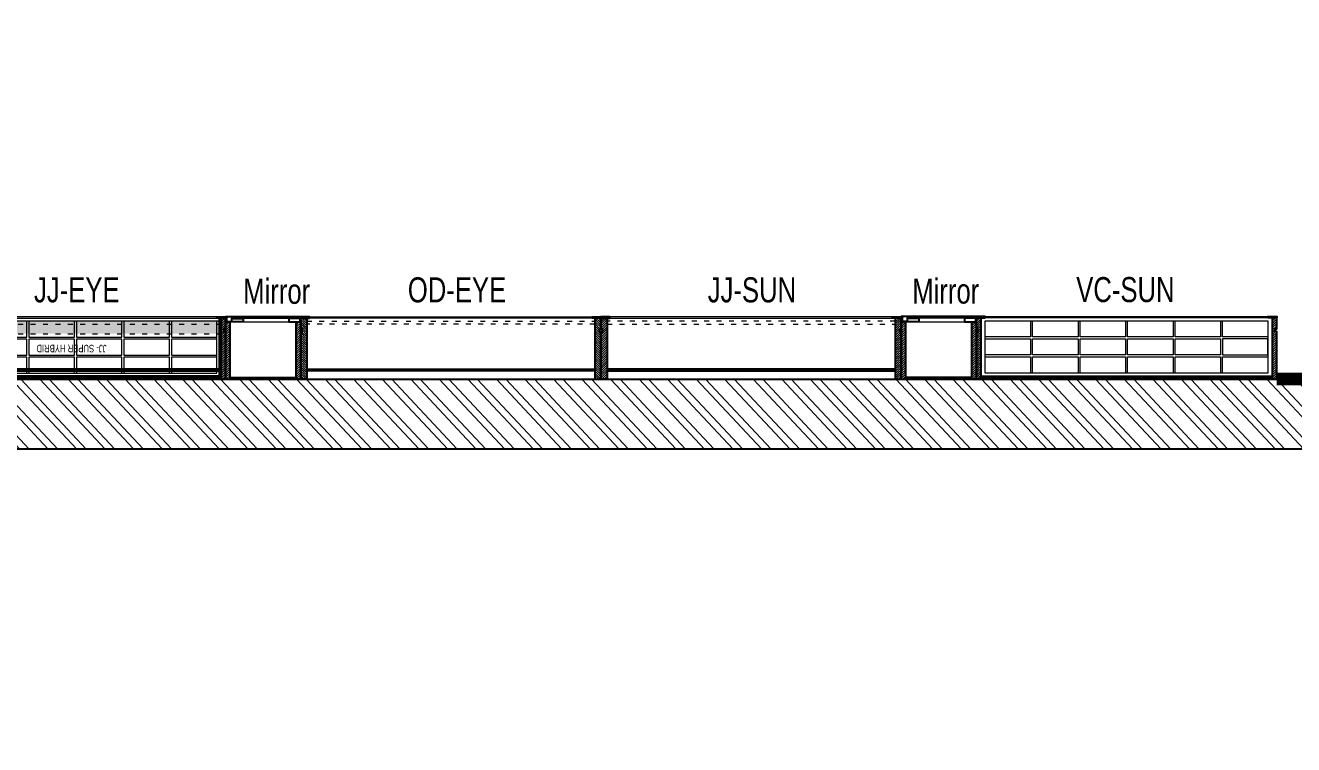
# Model space of a CAD drawing. Header units: feet. Extents: x 2861080 to 2876620, y -5769285 to -5762565.
# Drawn here: x 2866320 to 2871388, y -5769285 to -5766411 of the extents above; entities that cross this region are included whole.
import ezdxf

# ---------------------------------------------------------------- set-up
doc = ezdxf.new("R2010")
doc.units = ezdxf.units.FT
doc.header["$LTSCALE"] = 33
doc.header["$MEASUREMENT"] = 0
doc.linetypes.add('ACAD_ISO03W100', pattern=[30, 12, -18])
doc.layers.add('A-WALL', color=1, linetype='Continuous')
for name, color, linetype, lineweight in [('LENS_DIMENSION', 193, 'Continuous', 0), ('LENS_TEXT', 31, 'Continuous', 5), ('LK-FF&E WALL', 1, 'Continuous', 9), ('LK-MIRROR', 133, 'Continuous', 13), ('LN-ELEVATION-1', 81, 'Continuous', 25), ('LN-ELEVATION-2', 103, 'Continuous', 20), ('LN-ELEVATION-3', 125, 'Continuous', 18), ('LN-ELEVATION-4', 145, 'Continuous', 13), ('LN-ELEVATION-5', 167, 'Continuous', 5), ('LN-HATCH', 251, 'Continuous', 0), ('PLANO-TXT', 252, 'Continuous', 5)]:
    doc.layers.add(name, color=color, linetype=linetype, lineweight=lineweight)
doc.styles.add('LK TXT', font='GILC____.TTF', dxfattribs={"height": 100})
doc.styles.get("Standard").update_dxf_attribs({"font": 'GILC____.TTF'})
pattern_1 = [(45, (7858054.0837, 3504049.203), (-4.4901280605, 4.4901280605), [])]

# ---------------------------------------------------------------- blocks, each defined once
blk = doc.blocks.new('A$C77818510')
at = {"layer": 'LN-HATCH'}
h = blk.add_hatch(dxfattribs=at)
h.set_pattern_fill('ANSI32', color=256, scale=222, angle=268.1105)
h.set_pattern_definition([(313.1105193, (-2876679.92, 5460004.65), (60.7755651, 56.8937008), []), (313.1105193, (-2876681.22, 5459965.43), (60.7755651, 56.8937008), [])])
h.paths.add_polyline_path([(-14940, 5400), (-13680, 5400), (-13680, 5120), (-14940, 5120)])
h.paths.add_polyline_path([(-14940, -900), (-13400, -900), (-13400, -1180), (-14940, -1180)])
h.paths.add_polyline_path([(-4640, 0), (-13400, 0), (-13400, 280), (-4640, 280)])
h.paths.add_polyline_path([(-4220, 280), (-280, 280), (-280, 5120), (-2040, 5120), (-2040, 3560), (-2460, 3560), (-2460, 5120), (-4220, 5120), (-4220, 5400), (0, 5400), (0, 0), (-4220, 0)])
h.paths.add_polyline_path([(-1030, 2987), (-1030, 2837), (-2190, 2837), (-2190, 3560), (-2040, 3560), (-2040, 2987)], flags=17)
h.paths.add_polyline_path([(-9880, 5400), (-4640, 5400), (-4640, 5120), (-7760, 5120), (-7760, 5040), (-8000, 5040), (-8000, 5120), (-9880, 5120)])
h.paths.add_polyline_path([(-13400, 5400), (-10300, 5400), (-10300, 5120), (-13400, 5120)])
at = {"layer": 'A-WALL'}
blk.add_lwpolyline([(-4640, 0), (-13400, 0), (-13400, 280), (-4640, 280)], close=True, dxfattribs=at)
blk = doc.blocks.new('JJ SHD 1200')
at = {"layer": 'LN-ELEVATION-5'}
h = blk.add_hatch(color=177, dxfattribs=at)
h.dxf.hatch_style = 1
h.paths.add_polyline_path([(1182, 68), (32, 68), (32, 18), (1182, 18)])
at = {"layer": 'LN-HATCH', "ltscale": 0.5}
h = blk.add_hatch(dxfattribs=at)
h.set_pattern_fill('ANSI31', color=256, scale=2)
h.set_pattern_definition([(45, (4097602.2716, 1708830.267), (-4.4901280605, 4.4901280605), [])])
h.paths.add_polyline_path([(1207, 250), (1207, 60), (1201, 60), (1201, 50), (1207, 50), (1207, 6), (1182, 6), (1182, 250)])
h.paths.add_polyline_path([(32, 210), (1182, 210), (1182, 216), (32, 216)])
h.paths.add_polyline_path([(1172, 6), (1172, 0), (1207, 0), (1207, 6)])
h.paths.add_polyline_path([(7, 250), (7, 60), (13, 60), (13, 50), (7, 50), (7, 6), (32, 6), (32, 250)])
h.paths.add_polyline_path([(42, 6), (42, 0), (7, 0), (7, 6)])
at = {"layer": 'LN-ELEVATION-1', "ltscale": 0.5}
for points in [[(7, 250), (7, 60), (13, 60), (13, 50), (7, 50), (7, 6), (25, 6), (25, 250)], [(7, 250), (7, 60), (13, 60), (13, 50), (7, 50), (7, 6), (32, 6), (32, 250)], [(25, 238), (1189, 238), (1189, 244), (25, 244)], [(32, 210), (1182, 210), (1182, 216), (32, 216)], [(1207, 250), (1207, 60), (1201, 60), (1201, 50), (1207, 50), (1207, 6), (1182, 6), (1182, 250)], [(1207, 250), (1207, 60), (1201, 60), (1201, 50), (1207, 50), (1207, 6), (1189, 6), (1189, 250)], [(42, 6), (42, 0), (7, 0), (7, 6)], [(42, 6), (42, 0), (7, 0), (7, 6)], [(1172, 6), (1172, 0), (1207, 0), (1207, 6)], [(1172, 6), (1172, 0), (1207, 0), (1207, 6)]]:
    blk.add_lwpolyline(points, close=True, dxfattribs=at)
at = {"layer": 'LN-ELEVATION-3', "ltscale": 0.5}
for p, q in [((1189, 250), (25, 250)), ((1182, 250), (32, 250)), ((1172, 6), (42, 6)), ((1172, 6), (42, 6)), ((42, 0), (1172, 0)), ((42, 0), (1172, 0))]:
    blk.add_line(p, q, dxfattribs=at)
for points in [[(1172, 226), (42, 226), (42, 18), (1172, 18)], [(223.7, 226), (42, 226), (42, 162), (223.7, 162)], [(413.3, 226), (231.7, 226), (231.7, 162), (413.3, 162)], [(603, 226), (421.3, 226), (421.3, 162), (603, 162)], [(792.7, 226), (611, 226), (611, 162), (792.7, 162)], [(982.3, 226), (800.7, 226), (800.7, 162), (982.3, 162)], [(1172, 226), (990.3, 226), (990.3, 162), (1172, 162)], [(223.7, 154), (42, 154), (42, 90), (223.7, 90)], [(413.3, 154), (231.7, 154), (231.7, 90), (413.3, 90)], [(603, 154), (421.3, 154), (421.3, 90), (603, 90)], [(792.7, 154), (611, 154), (611, 90), (792.7, 90)], [(982.3, 154), (800.7, 154), (800.7, 90), (982.3, 90)], [(1172, 90), (990.3, 90), (990.3, 154), (1172, 154)], [(223.7, 82), (42, 82), (42, 18), (223.7, 18)], [(413.3, 82), (231.7, 82), (231.7, 18), (413.3, 18)], [(603, 82), (421.3, 82), (421.3, 18), (603, 18)], [(792.7, 82), (611, 82), (611, 18), (792.7, 18)], [(982.3, 82), (800.7, 82), (800.7, 18), (982.3, 18)], [(1172, 82), (990.3, 82), (990.3, 18), (1172, 18)]]:
    blk.add_lwpolyline(points, close=True, dxfattribs=at)
at = {"layer": 'LN-ELEVATION-4', "linetype": 'ACAD_ISO03W100', "ltscale": 0.05}
for points in [[(1182, 68), (32, 68), (32, 18), (1182, 18)], [(1182, 30), (32, 30), (32, 18), (1182, 18)]]:
    blk.add_lwpolyline(points, close=True, dxfattribs=at)
at = {"layer": 'LK-FF&E WALL', "ltscale": 0.5, "insert": (482.5, 142.3), "char_height": 30, "attachment_point": 1}
blk.add_mtext_dynamic_manual_height_columns('\\pt120;JJ- SUPER HYBRID', width=526.835, gutter_width=500, heights=[0], dxfattribs=at)
blk = doc.blocks.new('MIRROR')
at = {"layer": 'LN-HATCH', "ltscale": 0.5}
h = blk.add_hatch(dxfattribs=at)
h.set_pattern_fill('ANSI31', color=256, scale=2)
h.set_pattern_definition([(45, (4060433.7416, 1708720.787), (-4.4901280605, 4.4901280605), [])])
h.paths.add_polyline_path([(212.9, 101.3), (230.9, 101.3), (230.9, -127.7), (212.9, -127.7)])
h.paths.add_polyline_path([(230.9, 95.3), (494.9, 95.3), (494.9, 101.3), (230.9, 101.3)])
h.paths.add_polyline_path([(512.9, 101.3), (494.9, 101.3), (494.9, -127.7), (512.9, -127.7)])
at = {"layer": 'Defpoints'}
blk.add_lwpolyline([(512.9, 101.3), (212.9, 101.3), (212.9, -148.7), (512.9, -148.7)], close=True, dxfattribs=at)
at = {"layer": 'LN-ELEVATION-1'}
for points in [[(212.9, 101.3), (230.9, 101.3), (230.9, -127.7), (212.9, -127.7)], [(230.9, 95.3), (494.9, 95.3), (494.9, 101.3), (230.9, 101.3)], [(512.9, 101.3), (494.9, 101.3), (494.9, -127.7), (512.9, -127.7)], [(259.9, -141.7), (259.9, -127.7), (214.9, -127.7), (214.9, -148.7), (223.9, -148.7), (223.9, -147.2), (216.4, -147.2), (216.4, -141.7)], [(442.9, -141.7), (442.9, -127.7), (487.9, -127.7), (487.9, -148.7), (478.9, -148.7), (478.9, -147.2), (486.4, -147.2), (486.4, -141.7)], [(504.9, -148.7), (504.9, -147.2), (509.4, -147.2), (509.4, -129.2), (487.9, -129.2), (487.9, -127.7), (510.9, -127.7), (510.9, -148.7)]]:
    blk.add_lwpolyline(points, close=True, dxfattribs=at)
at = {"layer": 'LN-ELEVATION-2', "color": 4, "lineweight": 0}
blk.add_lwpolyline([(216.4, -141.7), (486.4, -141.7), (486.4, -147.2), (216.4, -147.2)], close=True, dxfattribs=at)
at = {"layer": 'LN-ELEVATION-2'}
blk.add_lwpolyline([(259.9, -141.7), (442.9, -141.7), (442.9, -127.7), (259.9, -127.7)], close=True, dxfattribs=at)
at = {"layer": 'LN-ELEVATION-4', "ltscale": 0.5}
blk.add_line((478.9, -148.7), (223.9, -148.7), dxfattribs=at)
blk = doc.blocks.new('VC HD 1200')
at = {"layer": 'LN-HATCH', "ltscale": 0.5}
h = blk.add_hatch(dxfattribs=at)
h.set_pattern_fill('ANSI31', color=256, scale=2)
h.set_pattern_definition([(45, (3760859.753, 1795248.936), (-4.490128061, 4.490128061), [])])
h.paths.add_polyline_path([(-1200, 250), (-1200, 60), (-1194, 60), (-1194, 50), (-1200, 50), (-1200, 6), (-1182, 6), (-1182, 250)])
h = blk.add_hatch(dxfattribs=at)
h.set_pattern_fill('ANSI31', color=256, scale=2)
h.set_pattern_definition(pattern_1)
h.paths.add_polyline_path([(0, 250), (0, 60), (-6, 60), (-6, 50), (0, 50), (0, 6), (-18, 6), (-18, 250)])
h = blk.add_hatch(dxfattribs=at)
h.set_pattern_fill('ANSI31', color=256, scale=2)
h.set_pattern_definition([(45, (7858047.0837, 3504049.203), (-4.4901280605, 4.4901280605), [])])
h.paths.add_polyline_path([(-1165, 6), (-1165, 0), (-1200, 0), (-1200, 6)])
h = blk.add_hatch(dxfattribs=at)
h.set_pattern_fill('ANSI31', color=256, scale=2)
h.set_pattern_definition(pattern_1)
h.paths.add_polyline_path([(-28, 6), (-28, 0), (0, 0), (0, 6)])
at = {"layer": 'LN-ELEVATION-1', "ltscale": 0.5}
for points in [[(-1200, 250), (-1200, 60), (-1194, 60), (-1194, 50), (-1200, 50), (-1200, 6), (-1182, 6), (-1182, 250)], [(-18, 238), (-1182, 238), (-1182, 244), (-18, 244)], [(0, 250), (0, 60), (-6, 60), (-6, 50), (0, 50), (0, 6), (-18, 6), (-18, 250)], [(-1165, 6), (-1165, 0), (-1200, 0), (-1200, 6)], [(-35, 6), (-35, 0), (0, 0), (0, 6)]]:
    blk.add_lwpolyline(points, close=True, dxfattribs=at)
at = {"layer": 'LN-ELEVATION-3', "ltscale": 0.5}
for p, q in [((-1182, 250), (-18, 250)), ((-1165, 6), (-35, 6)), ((-35, 0), (-1165, 0))]:
    blk.add_line(p, q, dxfattribs=at)
for points in [[(-1165, 226), (-35, 226), (-35, 18), (-1165, 18)], [(-1165, 226), (-983.3, 226), (-983.3, 162), (-1165, 162)], [(-975.3, 226), (-793.7, 226), (-793.7, 162), (-975.3, 162)], [(-785.7, 226), (-604, 226), (-604, 162), (-785.7, 162)], [(-596, 226), (-414.3, 226), (-414.3, 162), (-596, 162)], [(-406.3, 226), (-224.7, 226), (-224.7, 162), (-406.3, 162)], [(-216.7, 226), (-35, 226), (-35, 162), (-216.7, 162)], [(-1165, 90), (-983.3, 90), (-983.3, 154), (-1165, 154)], [(-975.3, 154), (-793.7, 154), (-793.7, 90), (-975.3, 90)], [(-785.7, 154), (-604, 154), (-604, 90), (-785.7, 90)], [(-596, 154), (-414.3, 154), (-414.3, 90), (-596, 90)], [(-406.3, 154), (-224.7, 154), (-224.7, 90), (-406.3, 90)], [(-216.7, 154), (-35, 154), (-35, 90), (-216.7, 90)], [(-1165, 82), (-983.3, 82), (-983.3, 18), (-1165, 18)], [(-975.3, 82), (-793.7, 82), (-793.7, 18), (-975.3, 18)], [(-785.7, 82), (-604, 82), (-604, 18), (-785.7, 18)], [(-596, 82), (-414.3, 82), (-414.3, 18), (-596, 18)], [(-406.3, 82), (-224.7, 82), (-224.7, 18), (-406.3, 18)], [(-216.7, 82), (-35, 82), (-35, 18), (-216.7, 18)]]:
    blk.add_lwpolyline(points, close=True, dxfattribs=at)
blk = doc.blocks.new('JJ SH 1200')
at = {"layer": 'LN-HATCH', "ltscale": 0.5}
h = blk.add_hatch(dxfattribs=at)
h.set_pattern_fill('ANSI31', color=256, scale=2)
h.set_pattern_definition([(45, (4097187.331, 1708800.267), (-4.4901280605, 4.4901280605), [])])
h.paths.add_polyline_path([(792.1, 220), (792.1, 30), (786.1, 30), (786.1, 20), (792.1, 20), (792.1, -24), (767.1, -24), (767.1, 220)])
h.paths.add_polyline_path([(-382.9, 180), (767.1, 180), (767.1, 186), (-382.9, 186)])
h.paths.add_polyline_path([(757.1, -24), (757.1, -30), (792.1, -30), (792.1, -24)])
h.paths.add_polyline_path([(-407.9, 220), (-407.9, 30), (-401.9, 30), (-401.9, 20), (-407.9, 20), (-407.9, -24), (-382.9, -24), (-382.9, 220)])
h.paths.add_polyline_path([(-372.9, -24), (-372.9, -30), (-407.9, -30), (-407.9, -24)])
at = {"layer": 'LN-ELEVATION-1', "ltscale": 0.5}
for points in [[(-407.9, 220), (-407.9, 30), (-401.9, 30), (-401.9, 20), (-407.9, 20), (-407.9, -24), (-382.9, -24), (-382.9, 220)], [(792.1, 220), (792.1, 30), (786.1, 30), (786.1, 20), (792.1, 20), (792.1, -24), (767.1, -24), (767.1, 220)], [(-382.9, 180), (767.1, 180), (767.1, 186), (-382.9, 186)], [(-372.9, -24), (-372.9, -30), (-407.9, -30), (-407.9, -24)], [(757.1, -24), (757.1, -30), (792.1, -30), (792.1, -24)]]:
    blk.add_lwpolyline(points, close=True, dxfattribs=at)
at = {"layer": 'LN-ELEVATION-3', "ltscale": 0.5}
for p, q in [((767.1, 220), (-382.9, 220)), ((757.1, -24), (-372.9, -24)), ((-372.9, -30), (757.1, -30))]:
    blk.add_line(p, q, dxfattribs=at)
at = {"layer": 'LN-ELEVATION-4', "linetype": 'ACAD_ISO03W100', "ltscale": 0.05}
blk.add_lwpolyline([(767.1, 0), (-382.9, 0), (-382.9, -12), (767.1, -12)], close=True, dxfattribs=at)

msp = doc.modelspace()

# ---------------------------------------------------------------- linework, layer by layer
at = {"layer": 'LK-MIRROR', "linetype": 'ACAD_ISO03W100', "ltscale": 0.05, "const_width": 50}
msp.add_lwpolyline([(2871979.9, -5767825.4), (2871319.9, -5767824.4)], dxfattribs=at)

# ---------------------------------------------------------------- block references
at = {"layer": 'LENS_DIMENSION'}
msp.add_blockref('A$C77818510', (2876619.9, -5768105.4), dxfattribs=at)
at = {"layer": 'LK-FF&E WALL', "rotation": 180}
for name, p in [('JJ SHD 1200', (2867126.9, -5767575.4)), ('MIRROR', (2867632.9, -5767724.1)), ('JJ SH 1200', (2869412, -5767605.4)), ('MIRROR', (2870332.9, -5767723.1)), ('VC HD 1200', (2870119.9, -5767574.4))]:
    msp.add_blockref(name, p, dxfattribs=at)
at = {"layer": 'LK-FF&E WALL', "xscale": -1, "rotation": 180}
msp.add_blockref('JJ SH 1200', (2867827.9, -5767605.4), dxfattribs=at)

# ---------------------------------------------------------------- texts
at = {"layer": 'LENS_TEXT', "linetype": 'Continuous', "ltscale": 3, "char_height": 100, "width": 324.474, "attachment_point": 5, "style": 'LK TXT'}
for insert in [(2867324.2, -5767474.7), (2869997.6, -5767473.7)]:
    msp.add_mtext('{\\C7;Mirror}', dxfattribs=dict(at, insert=insert))
at = {"layer": 'PLANO-TXT', "linetype": 'Continuous', "ltscale": 3, "char_height": 100, "width": 244.677, "attachment_point": 5, "style": 'LK TXT'}
for s, insert in [('JJ-EYE', (2866525.5, -5767468.8)), ('OD-EYE', (2868044.6, -5767468.8)), ('JJ-SUN', (2869223.1, -5767468.8)), ('VC-SUN', (2870715.3, -5767467.8))]:
    msp.add_mtext(s, dxfattribs=dict(at, insert=insert))

doc.saveas('drawing.dxf')
